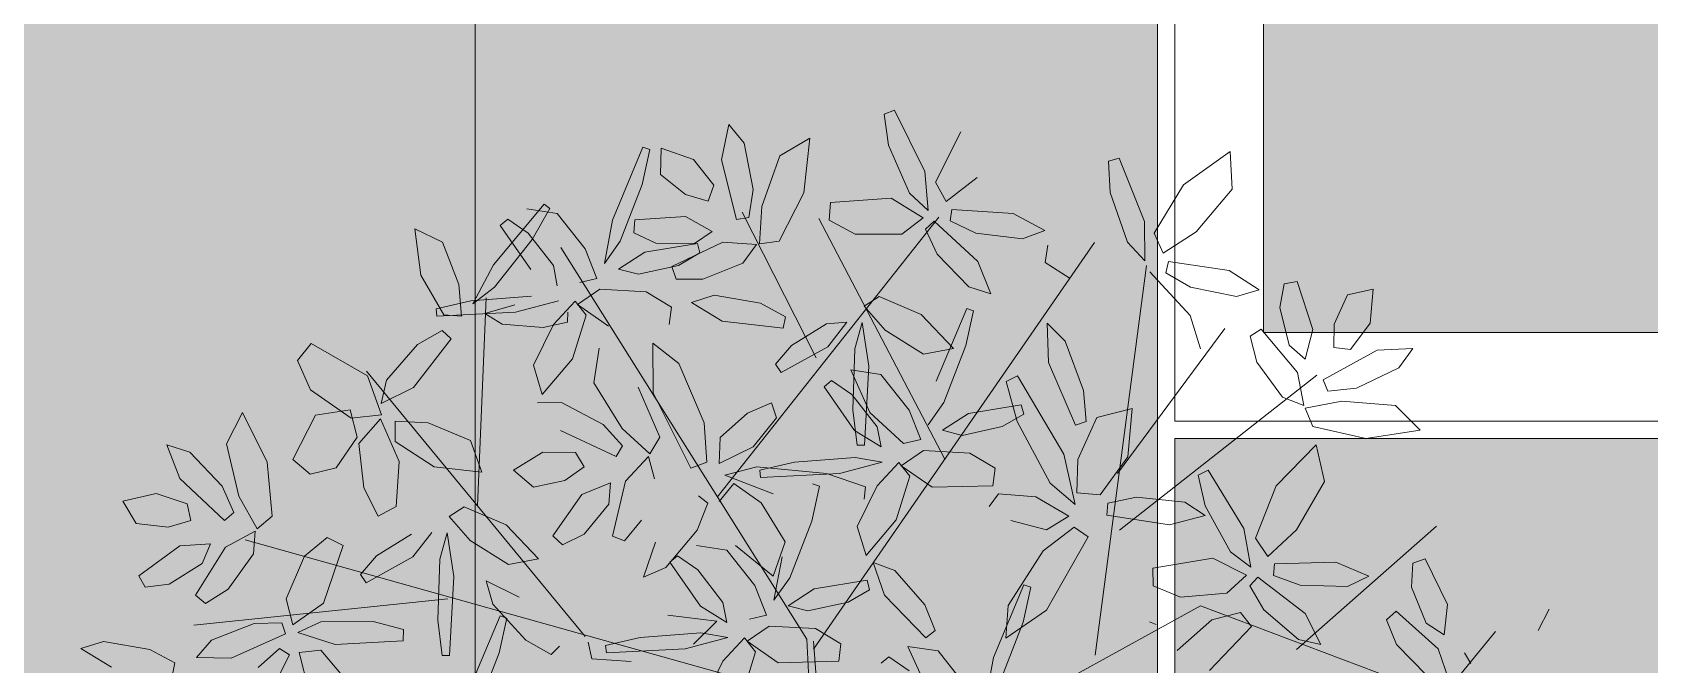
# Model space of a CAD drawing. Header units: metres. Extents: x 349703 to 349913, y 9282546 to 9282694.
# Drawn here: x 349787.746 to 349790.115, y 9282661.38 to 9282662.307 of the extents above; entities that cross this region are included whole.
import ezdxf

# ---------------------------------------------------------------- set-up
doc = ezdxf.new("R2010")
doc.units = ezdxf.units.M
doc.header["$LTSCALE"] = 0.25
doc.layers.add('AREA-VERDE', color=3, linetype='CONTINUOUS', lineweight=9)
doc.layers.add('ARQ-FONDO', color=253, linetype='CONTINUOUS', lineweight=9)

# ---------------------------------------------------------------- blocks, each defined once
blk = doc.blocks.new('ARR2')
at = {"layer": 'ARQ-FONDO', "lineweight": 5}
for p, q in [((2741.0943, 1215.9907), (2741.0724, 1215.982)), ((2741.158, 1215.861), (2741.0943, 1215.9907)), ((2740.7432, 1215.9601), (2740.7275, 1215.8854)), ((2740.7756, 1215.921), (2740.7432, 1215.9601)), ((2741.0724, 1215.982), (2741.0812, 1215.9163)), ((2740.7946, 1215.8229), (2740.7756, 1215.921)), ((2740.9148, 1215.9314), (2740.8508, 1215.894)), ((2740.9022, 1215.8152), (2740.9148, 1215.9314)), ((2741.1806, 1215.8379), (2741.2344, 1215.9446)), ((2740.4969, 1215.758), (2740.5613, 1215.9124)), ((2740.5757, 1215.9071), (2740.5597, 1215.8335)), ((2740.5613, 1215.9124), (2740.5757, 1215.9071)), ((2740.6001, 1215.91), (2740.5986, 1215.8547)), ((2740.6682, 1215.8859), (2740.6001, 1215.91)), ((2740.7117, 1215.8316), (2740.6682, 1215.8859)), ((2740.7275, 1215.8854), (2740.7593, 1215.7592)), ((2740.8508, 1215.894), (2740.8132, 1215.7865)), ((2741.0812, 1215.9163), (2741.1256, 1215.8145)), ((2741.5701, 1215.8892), (2741.5475, 1215.8824)), ((2741.6232, 1215.7549), (2741.5701, 1215.8892)), ((2741.706, 1215.8322), (2741.805, 1215.9032)), ((2741.805, 1215.9032), (2741.8089, 1215.8235)), ((2740.5986, 1215.8547), (2740.6513, 1215.8117)), ((2741.1652, 1215.7782), (2741.158, 1215.861)), ((2741.5475, 1215.8824), (2741.5511, 1215.8162)), ((2740.5597, 1215.8335), (2740.5131, 1215.7133)), ((2740.6992, 1215.7981), (2740.7117, 1215.8316)), ((2740.7854, 1215.7631), (2740.7946, 1215.8229)), ((2741.2032, 1215.7974), (2741.1806, 1215.8379)), ((2741.269, 1215.8479), (2741.2032, 1215.7974)), ((2741.644, 1215.7301), (2741.706, 1215.8322)), ((2741.8089, 1215.8235), (2741.7329, 1215.7331)), ((2740.2447, 1215.6629), (2740.3517, 1215.7915)), ((2740.3638, 1215.7823), (2740.3269, 1215.7166)), ((2740.3517, 1215.7915), (2740.3638, 1215.7823)), ((2740.6513, 1215.8117), (2740.6992, 1215.7981)), ((2740.8132, 1215.7865), (2740.8081, 1215.7072)), ((2740.8494, 1215.713), (2740.9022, 1215.8152)), ((2740.9583, 1215.7949), (2740.9557, 1215.7574)), ((2741.0867, 1215.8046), (2740.9583, 1215.7949)), ((2741.1544, 1215.7623), (2741.0867, 1215.8046)), ((2741.1256, 1215.8145), (2741.1652, 1215.7782)), ((2741.5511, 1215.8162), (2741.5873, 1215.7111)), ((2740.2591, 1215.7464), (2740.275, 1215.7598)), ((2740.275, 1215.7598), (2740.3182, 1215.7302)), ((2740.3155, 1215.7818), (2740.3795, 1215.772)), ((2740.3795, 1215.772), (2740.4392, 1215.697)), ((2740.4795, 1215.666), (2740.4969, 1215.758)), ((2740.5439, 1215.7583), (2740.5421, 1215.7305)), ((2740.651, 1215.7651), (2740.5439, 1215.7583)), ((2740.7079, 1215.7335), (2740.651, 1215.7651)), ((2740.7181, 1215.1712), (2741.1878, 1215.7637)), ((2740.7593, 1215.7592), (2740.7854, 1215.7631)), ((2740.9283, 1215.4661), (2740.7715, 1215.7746)), ((2741.2009, 1215.2512), (2740.9339, 1215.7613)), ((2740.9557, 1215.7574), (2741.0108, 1215.7283)), ((2741.1092, 1215.7278), (2741.1544, 1215.7623)), ((2741.1782, 1215.7554), (2741.1595, 1215.7388)), ((2741.2706, 1215.6699), (2741.1782, 1215.7554)), ((2741.2157, 1215.7806), (2741.2116, 1215.756)), ((2741.2116, 1215.756), (2741.266, 1215.73)), ((2741.3455, 1215.7719), (2741.2157, 1215.7806)), ((2741.4121, 1215.7357), (2741.3455, 1215.7719)), ((2741.6239, 1215.6718), (2741.6232, 1215.7549)), ((2740.0784, 1215.739), (2740.1366, 1215.7108)), ((2740.0908, 1215.6409), (2740.0784, 1215.739)), ((2740.3269, 1215.7166), (2740.2471, 1215.6155)), ((2740.3237, 1215.6533), (2740.2591, 1215.7464)), ((2740.3182, 1215.7302), (2740.3715, 1215.6613)), ((2740.5421, 1215.7305), (2740.5883, 1215.7088)), ((2740.6705, 1215.7081), (2740.7079, 1215.7335)), ((2741.0108, 1215.7283), (2741.1092, 1215.7278)), ((2741.1595, 1215.7388), (2741.1841, 1215.6858)), ((2741.266, 1215.73), (2741.3652, 1215.718)), ((2741.3652, 1215.718), (2741.4121, 1215.7357)), ((2741.6633, 1215.6879), (2741.644, 1215.7301)), ((2741.7329, 1215.7331), (2741.6633, 1215.6879)), ((2740.1366, 1215.7108), (2740.1716, 1215.6216)), ((2740.9083, 1214.8699), (2740.3874, 1215.6998)), ((2740.4392, 1215.697), (2740.4639, 1215.6344)), ((2740.5131, 1215.7133), (2740.4795, 1215.666)), ((2740.5097, 1215.6541), (2740.5649, 1215.69)), ((2740.5649, 1215.69), (2740.6768, 1215.7084)), ((2740.5883, 1215.7088), (2740.6705, 1215.7081)), ((2740.7306, 1215.7109), (2740.6224, 1215.6593)), ((2740.682, 1215.6882), (2740.6367, 1215.6619)), ((2740.6768, 1215.7084), (2740.682, 1215.6882)), ((2740.8019, 1215.7058), (2740.7306, 1215.7109)), ((2740.7731, 1215.6667), (2740.8019, 1215.7058)), ((2740.8081, 1215.7072), (2740.8494, 1215.713)), ((2740.9225, 1214.8488), (2741.5179, 1215.7101)), ((2741.1841, 1215.6858), (2741.2513, 1215.6163)), ((2741.419, 1215.7048), (2741.4134, 1215.6677)), ((2741.5873, 1215.7111), (2741.6239, 1215.6718)), ((2740.2011, 1215.5801), (2740.2447, 1215.6629)), ((2740.3715, 1215.6613), (2740.3799, 1215.6189)), ((2740.5516, 1215.6435), (2740.5097, 1215.6541)), ((2740.6367, 1215.6619), (2740.5516, 1215.6435)), ((2740.6224, 1215.6593), (2740.6314, 1215.633)), ((2740.6878, 1215.6326), (2740.7731, 1215.6667)), ((2741.2979, 1215.6015), (2741.2706, 1215.6699)), ((2741.4134, 1215.6677), (2741.466, 1215.6343)), ((2741.5187, 1214.8365), (2741.6275, 1215.6613)), ((2741.7204, 1215.5555), (2741.635, 1215.648)), ((2741.6744, 1215.6702), (2741.6684, 1215.6459)), ((2741.6684, 1215.6459), (2741.7206, 1215.6158)), ((2741.8031, 1215.6512), (2741.6744, 1215.6702)), ((2741.8666, 1215.6098), (2741.8031, 1215.6512)), ((2740.1395, 1215.5571), (2740.0908, 1215.6409)), ((2740.1716, 1215.6216), (2740.1769, 1215.5545)), ((2740.2471, 1215.6155), (2740.2011, 1215.5801)), ((2740.4696, 1215.6112), (2740.4227, 1215.5791)), ((2740.4639, 1215.6344), (2740.4274, 1215.6259)), ((2740.5679, 1215.6056), (2740.4696, 1215.6112)), ((2740.6314, 1215.633), (2740.6878, 1215.6326)), ((2741.2513, 1215.6163), (2741.2979, 1215.6015)), ((2741.7206, 1215.6158), (2741.8185, 1215.596)), ((2741.9192, 1215.6226), (2741.9098, 1215.5724)), ((2741.9465, 1215.6279), (2741.9192, 1215.6226)), ((2741.9801, 1215.5259), (2741.9465, 1215.6279)), ((2742.1076, 1215.6116), (2742.0536, 1215.5992)), ((2742.1014, 1215.5397), (2742.1076, 1215.6116)), ((2740.1231, 1215.5696), (2740.1965, 1215.5868)), ((2740.1965, 1215.5868), (2740.325, 1215.5964)), ((2740.2106, 1215.153), (2740.2292, 1215.5932)), ((2740.2265, 1215.5599), (2740.2898, 1215.578)), ((2740.3822, 1215.5865), (2740.2916, 1215.5626)), ((2740.3715, 1215.5367), (2740.4174, 1215.5861)), ((2740.4174, 1215.5861), (2740.4407, 1215.5567)), ((2740.4227, 1215.5791), (2740.4881, 1215.5333)), ((2740.6214, 1215.5737), (2740.5679, 1215.6056)), ((2740.7118, 1215.5988), (2740.6641, 1215.5836)), ((2740.6641, 1215.5836), (2740.7288, 1215.5439)), ((2740.8103, 1215.5817), (2740.7118, 1215.5988)), ((2740.8633, 1215.553), (2740.8103, 1215.5817)), ((2741.0299, 1215.5757), (2741.0615, 1215.5959)), ((2741.0615, 1215.5959), (2741.1505, 1215.5575)), ((2741.8185, 1215.596), (2741.8666, 1215.6098)), ((2742.0536, 1215.5992), (2742.0253, 1215.5373)), ((2740.1246, 1215.5544), (2740.1231, 1215.5696)), ((2740.2916, 1215.5626), (2740.1246, 1215.5544)), ((2740.1769, 1215.5545), (2740.1395, 1215.5571)), ((2740.2634, 1215.5374), (2740.2265, 1215.5599)), ((2740.4021, 1215.5626), (2740.4012, 1215.5418)), ((2740.4407, 1215.5567), (2740.412, 1215.4642)), ((2740.6169, 1215.5365), (2740.6214, 1215.5737)), ((2740.7288, 1215.5439), (2740.858, 1215.5286)), ((2740.858, 1215.5286), (2740.8633, 1215.553)), ((2741.074, 1215.5249), (2741.0299, 1215.5757)), ((2741.1505, 1215.5575), (2741.2188, 1215.4861)), ((2741.1825, 1215.4165), (2741.247, 1215.5708)), ((2741.2613, 1215.5656), (2741.2453, 1215.4919)), ((2741.247, 1215.5708), (2741.2613, 1215.5656)), ((2741.7421, 1215.4851), (2741.7204, 1215.5555)), ((2741.9098, 1215.5724), (2741.9299, 1215.4927)), ((2740.1362, 1215.5242), (2740.0835, 1215.4945)), ((2740.1553, 1215.5061), (2740.1362, 1215.5242)), ((2740.3501, 1215.53), (2740.2634, 1215.5374)), ((2740.3295, 1215.4506), (2740.3715, 1215.5367)), ((2740.4012, 1215.5418), (2740.3501, 1215.53)), ((2740.8761, 1215.4923), (2740.9502, 1215.538)), ((2740.9502, 1215.538), (2740.9932, 1215.5419)), ((2740.9932, 1215.5419), (2740.9531, 1215.4897)), ((2741.0098, 1215.485), (2741.0257, 1215.5408)), ((2741.0257, 1215.5408), (2741.0399, 1215.4482)), ((2741.1553, 1215.4741), (2741.074, 1215.5249)), ((2741.4174, 1215.5395), (2741.4204, 1215.4564)), ((2741.4551, 1215.5012), (2741.4174, 1215.5395)), ((2741.5662, 1215.2212), (2741.7939, 1215.5281)), ((2741.8706, 1215.5269), (2741.8474, 1215.5116)), ((2741.8474, 1215.5116), (2741.8611, 1215.4569)), ((2741.9477, 1215.4352), (2741.8706, 1215.5269)), ((2741.9639, 1215.4629), (2741.9801, 1215.5259)), ((2742.0253, 1215.5373), (2742.0242, 1215.4876)), ((2742.0597, 1215.4839), (2742.1014, 1215.5397)), ((2739.8586, 1215.4962), (2739.8296, 1215.4607)), ((2739.9781, 1215.4281), (2739.8586, 1215.4962)), ((2740.0835, 1215.4945), (2740.0179, 1215.4191)), ((2740.0756, 1215.4032), (2740.1553, 1215.5061)), ((2740.4684, 1215.4864), (2740.4573, 1215.4131)), ((2740.5822, 1215.4968), (2740.5832, 1215.3922)), ((2740.637, 1215.4539), (2740.5822, 1215.4968)), ((2740.8421, 1215.4525), (2740.8761, 1215.4923)), ((2740.9531, 1215.4897), (2740.8537, 1215.4352)), ((2741.0058, 1215.3562), (2741.0098, 1215.485)), ((2741.2188, 1215.4861), (2741.1553, 1215.4741)), ((2741.2453, 1215.4919), (2741.1987, 1215.3718)), ((2741.4942, 1215.3972), (2741.4551, 1215.5012)), ((2741.9299, 1215.4927), (2741.9639, 1215.4629)), ((2742.1159, 1215.4822), (2742.0017, 1215.4196)), ((2742.0242, 1215.4876), (2742.0597, 1215.4839)), ((2742.1921, 1215.4858), (2742.1159, 1215.4822)), ((2742.1624, 1215.4446), (2742.1921, 1215.4858)), ((2739.8296, 1215.4607), (2739.8571, 1215.3984)), ((2740.3481, 1215.3887), (2740.3295, 1215.4506)), ((2740.412, 1215.4642), (2740.3481, 1215.3887)), ((2740.6912, 1215.3281), (2740.637, 1215.4539)), ((2740.8537, 1215.4352), (2740.8421, 1215.4525)), ((2741.0012, 1215.4403), (2741.0651, 1215.4305)), ((2741.0418, 1215.3502), (2741.0012, 1215.4403)), ((2741.0399, 1215.4482), (2741.0305, 1215.2812)), ((2741.4204, 1215.4564), (2741.4773, 1215.3236)), ((2741.8611, 1215.4569), (2741.9156, 1215.3829)), ((2742.0722, 1215.4015), (2742.1624, 1215.4446)), ((2740.4388, 1214.8759), (2739.976, 1215.4379)), ((2740.0073, 1215.3451), (2739.9781, 1215.4281)), ((2740.0179, 1215.4191), (2740.0071, 1215.3694)), ((2740.4573, 1215.4131), (2740.5173, 1215.3163)), ((2740.9447, 1215.4048), (2740.9607, 1215.4183)), ((2740.9607, 1215.4183), (2741.0038, 1215.3887)), ((2741.0651, 1215.4305), (2741.1248, 1215.3555)), ((2741.3544, 1215.4279), (2741.3308, 1215.416)), ((2741.3308, 1215.416), (2741.3536, 1215.3313)), ((2741.4524, 1215.262), (2741.3544, 1215.4279)), ((2741.5703, 1215.1013), (2741.9884, 1215.4291)), ((2741.9608, 1215.3649), (2741.9477, 1215.4352)), ((2742.0017, 1215.4196), (2742.012, 1215.3953)), ((2739.8571, 1215.3984), (2739.9431, 1215.3383)), ((2740.0071, 1215.3694), (2740.0756, 1215.4032)), ((2740.389, 1215.3716), (2740.3382, 1215.371)), ((2740.4773, 1215.3247), (2740.389, 1215.3716)), ((2740.5972, 1215.2983), (2740.5509, 1215.4036)), ((2740.5832, 1215.3922), (2740.6628, 1215.2325)), ((2741.0094, 1215.3118), (2740.9447, 1215.4048)), ((2741.0038, 1215.3887), (2741.0571, 1215.3198)), ((2741.1987, 1215.3718), (2741.1651, 1215.3244)), ((2741.4996, 1215.3311), (2741.4942, 1215.3972)), ((2741.9156, 1215.3829), (2741.9608, 1215.3649)), ((2742.0417, 1215.3743), (2741.9636, 1215.3592)), ((2742.012, 1215.3953), (2742.0722, 1215.4015)), ((2742.1552, 1215.365), (2742.0417, 1215.3743)), ((2739.7133, 1215.35), (2739.6795, 1215.2841)), ((2739.7653, 1215.2453), (2739.7133, 1215.35)), ((2739.8676, 1215.3444), (2739.8196, 1215.2508)), ((2739.9413, 1215.356), (2739.8676, 1215.3444)), ((2739.9561, 1215.2983), (2739.9413, 1215.356)), ((2739.9431, 1215.3383), (2740.0073, 1215.3451)), ((2740.0056, 1215.3371), (2739.9592, 1215.2846)), ((2740.0452, 1215.2467), (2740.0056, 1215.3371)), ((2740.7247, 1215.2973), (2740.7827, 1215.3491)), ((2740.7827, 1215.3491), (2740.8336, 1215.3707)), ((2740.8442, 1215.3391), (2740.795, 1215.2774)), ((2740.8336, 1215.3707), (2740.8442, 1215.3391)), ((2741.0152, 1215.2814), (2741.0058, 1215.3562)), ((2741.113, 1215.2844), (2741.0418, 1215.3502)), ((2741.1248, 1215.3555), (2741.1496, 1215.2929)), ((2741.1954, 1215.3126), (2741.2505, 1215.3485)), ((2741.2505, 1215.3485), (2741.3624, 1215.3668)), ((2741.3676, 1215.3466), (2741.3223, 1215.3204)), ((2741.3624, 1215.3668), (2741.3676, 1215.3466)), ((2741.5223, 1215.3397), (2741.4825, 1215.251)), ((2741.5973, 1215.3589), (2741.5223, 1215.3397)), ((2741.5881, 1215.2565), (2741.5973, 1215.3589)), ((2741.9636, 1215.3592), (2741.9797, 1215.3208)), ((2742.2075, 1215.3125), (2742.1552, 1215.365)), ((2740.0367, 1215.3322), (2740.0362, 1215.2887)), ((2740.106, 1215.3285), (2740.0367, 1215.3322)), ((2740.1957, 1215.291), (2740.106, 1215.3285)), ((2740.3865, 1215.3118), (2740.5047, 1215.2573)), ((2740.5181, 1215.28), (2740.4773, 1215.3247)), ((2740.5173, 1215.3163), (2740.5759, 1215.2626)), ((2740.6966, 1215.2453), (2740.6912, 1215.3281)), ((2741.0655, 1215.2774), (2741.0094, 1215.3118)), ((2741.0571, 1215.3198), (2741.0655, 1215.2774)), ((2741.2372, 1215.3019), (2741.1954, 1215.3126)), ((2741.3223, 1215.3204), (2741.2372, 1215.3019)), ((2741.3536, 1215.3313), (2741.424, 1215.2008)), ((2741.4773, 1215.3236), (2741.4996, 1215.3311)), ((2741.9797, 1215.3208), (2742.0919, 1215.2954)), ((2742.0919, 1215.2954), (2742.2075, 1215.3125)), ((2739.5532, 1215.2819), (2739.5802, 1215.2105)), ((2739.6016, 1215.2664), (2739.5532, 1215.2819)), ((2739.6795, 1215.2841), (2739.7057, 1215.1732)), ((2739.9112, 1215.2329), (2739.9561, 1215.2983)), ((2739.9592, 1215.2846), (2739.9701, 1215.1908)), ((2740.0362, 1215.2887), (2740.1191, 1215.2351)), ((2740.22, 1215.2242), (2740.1957, 1215.291)), ((2740.5047, 1215.2573), (2740.5181, 1215.28)), ((2740.5759, 1215.2626), (2740.5972, 1215.2983)), ((2740.7224, 1215.242), (2740.7247, 1215.2973)), ((2740.795, 1215.2774), (2740.7224, 1215.242)), ((2741.0305, 1215.2812), (2741.0152, 1215.2814)), ((2741.1552, 1215.2696), (2741.1083, 1215.2375)), ((2741.1496, 1215.2929), (2741.113, 1215.2844)), ((2741.2535, 1215.2641), (2741.1552, 1215.2696)), ((2741.902, 1215.195), (2741.9874, 1215.2819)), ((2741.9874, 1215.2819), (2742.0049, 1215.204)), ((2739.6704, 1215.1939), (2739.6016, 1215.2664)), ((2739.7758, 1215.1308), (2739.7653, 1215.2453)), ((2739.8196, 1215.2508), (2739.8566, 1215.2193)), ((2740.0388, 1215.1509), (2740.0452, 1215.2467)), ((2740.1191, 1215.2351), (2740.22, 1215.2242)), ((2740.3489, 1215.266), (2740.2873, 1215.2282)), ((2740.4185, 1215.2657), (2740.3489, 1215.266)), ((2740.396, 1215.2062), (2740.4367, 1215.2349)), ((2740.4367, 1215.2349), (2740.4185, 1215.2657)), ((2740.573, 1215.2569), (2740.5243, 1215.2046)), ((2740.5854, 1215.2099), (2740.573, 1215.2569)), ((2740.6628, 1215.2325), (2740.6966, 1215.2453)), ((2740.8023, 1215.2355), (2740.735, 1215.2174)), ((2740.9499, 1215.2212), (2740.8023, 1215.2355)), ((2740.8087, 1215.2281), (2740.8821, 1215.2453)), ((2740.8821, 1215.2453), (2741.0106, 1215.2549)), ((2741.0678, 1215.245), (2740.9772, 1215.2211)), ((2741.0106, 1215.2549), (2741.0678, 1215.245)), ((2741.0571, 1215.1952), (2741.103, 1215.2445)), ((2741.103, 1215.2445), (2741.1263, 1215.2152)), ((2741.1083, 1215.2375), (2741.1738, 1215.1918)), ((2741.307, 1215.2322), (2741.2535, 1215.2641)), ((2741.4765, 1215.1551), (2741.4524, 1215.262)), ((2741.4825, 1215.251), (2741.4805, 1215.1803)), ((2741.5298, 1215.1761), (2741.5881, 1215.2565)), ((2739.5802, 1215.2105), (2739.675, 1215.1212)), ((2739.8566, 1215.2193), (2739.9112, 1215.2329)), ((2740.2873, 1215.2282), (2740.3294, 1215.1922)), ((2740.3294, 1215.1922), (2740.396, 1215.2062)), ((2740.4924, 1215.2011), (2740.4321, 1215.1766)), ((2740.4887, 1215.156), (2740.4924, 1215.2011)), ((2740.5243, 1215.2046), (2740.4964, 1215.088)), ((2740.7537, 1215.2001), (2740.7228, 1215.1616)), ((2740.735, 1215.2174), (2740.8372, 1215.1779)), ((2740.8113, 1215.159), (2740.7537, 1215.2001)), ((2740.8102, 1215.2129), (2740.8087, 1215.2281)), ((2740.9772, 1215.2211), (2740.8102, 1215.2129)), ((2741.0329, 1215.1928), (2740.9499, 1215.2212)), ((2741.1263, 1215.2152), (2741.0976, 1215.1226)), ((2741.3025, 1215.1949), (2741.307, 1215.2322)), ((2741.424, 1215.2008), (2741.4765, 1215.1551)), ((2741.7583, 1215.2279), (2741.7373, 1215.2173)), ((2741.7373, 1215.2173), (2741.7521, 1215.1527)), ((2741.8337, 1215.1046), (2741.7583, 1215.2279)), ((2742.0049, 1215.204), (2741.9455, 1215.1019)), ((2739.53, 1215.179), (2739.4596, 1215.1626)), ((2739.5959, 1215.1565), (2739.53, 1215.179)), ((2739.6949, 1215.1385), (2739.6704, 1215.1939)), ((2739.7057, 1215.1732), (2739.7441, 1215.1036)), ((2739.9701, 1215.1908), (2740.0006, 1215.1305)), ((2740.4321, 1215.1766), (2740.3701, 1215.089)), ((2740.6791, 1215.1737), (2740.6989, 1215.1584)), ((2740.9348, 1215.194), (2740.9188, 1215.1203)), ((2740.9205, 1215.1992), (2740.9348, 1215.194)), ((2741.0151, 1215.1091), (2741.0571, 1215.1952)), ((2741.0296, 1215.1667), (2741.0329, 1215.1928)), ((2741.1738, 1215.1918), (2741.3025, 1215.1949)), ((2741.2944, 1215.1514), (2741.3146, 1215.1778)), ((2741.3146, 1215.1778), (2741.3933, 1215.1714)), ((2741.3933, 1215.1714), (2741.4632, 1215.1309)), ((2741.4805, 1215.1803), (2741.5298, 1215.1761)), ((2741.5456, 1215.158), (2741.6063, 1215.1709)), ((2741.6063, 1215.1709), (2741.7088, 1215.1601)), ((2741.8584, 1215.0838), (2741.902, 1215.195)), ((2739.4596, 1215.1626), (2739.4881, 1215.1152)), ((2739.6034, 1215.1216), (2739.5959, 1215.1565)), ((2739.675, 1215.1212), (2739.6949, 1215.1385)), ((2740.0006, 1215.1305), (2740.0388, 1215.1509)), ((2740.151, 1215.1302), (2740.1826, 1215.1504)), ((2740.1826, 1215.1504), (2740.2716, 1215.112)), ((2740.4365, 1215.0925), (2740.4887, 1215.156)), ((2740.6989, 1215.1584), (2740.6758, 1215.1009)), ((2740.8627, 1215.0765), (2740.8113, 1215.159)), ((2741.544, 1215.1331), (2741.5456, 1215.158)), ((2741.6766, 1215.1121), (2741.544, 1215.1331)), ((2741.7519, 1215.1323), (2741.6766, 1215.1121)), ((2741.7088, 1215.1601), (2741.7519, 1215.1323)), ((2741.7521, 1215.1527), (2741.8057, 1215.0554)), ((2739.4881, 1215.1152), (2739.5557, 1215.1074)), ((2739.5557, 1215.1074), (2739.6034, 1215.1216)), ((2739.7396, 1215.0992), (2739.6768, 1215.065)), ((2739.7365, 1215.0507), (2739.7396, 1215.0992)), ((2739.7441, 1215.1036), (2739.7758, 1215.1308)), ((2740.1952, 1215.0794), (2740.151, 1215.1302)), ((2740.2716, 1215.112), (2740.34, 1215.0406)), ((2740.5225, 1215.0785), (2740.5583, 1215.122)), ((2740.6758, 1215.1009), (2740.6097, 1215.0218)), ((2740.9188, 1215.1203), (2740.8722, 1215.0002)), ((2741.0338, 1215.0471), (2741.0151, 1215.1091)), ((2741.0976, 1215.1226), (2741.0338, 1215.0471)), ((2741.416, 1215.102), (2741.3407, 1215.1213)), ((2741.4748, 1215.1076), (2741.4091, 1215.057)), ((2741.4632, 1215.1309), (2741.416, 1215.102)), ((2741.5043, 1215.0867), (2741.4748, 1215.1076)), ((2741.8486, 1215.0229), (2741.8337, 1215.1046)), ((2741.9455, 1215.1019), (2741.8846, 1215.0455)), ((2741.9454, 1214.8481), (2742.2422, 1215.1094)), ((2739.5805, 1215.0678), (2739.4939, 1215.0044)), ((2739.6455, 1215.0719), (2739.5805, 1215.0678)), ((2739.6768, 1215.065), (2739.6133, 1214.9633)), ((2739.6277, 1215.0303), (2739.6455, 1215.0719)), ((2740.9134, 1214.7457), (2739.7186, 1215.0803)), ((2739.8927, 1215.0854), (2739.8445, 1215.0461)), ((2739.885, 1214.9464), (2739.9262, 1215.0684)), ((2739.9262, 1215.0684), (2739.8927, 1215.0854)), ((2739.9972, 1215.0468), (2740.0713, 1215.0925)), ((2740.1143, 1215.0964), (2740.0742, 1215.0442)), ((2740.1309, 1215.0394), (2740.1468, 1215.0953)), ((2740.1468, 1215.0953), (2740.161, 1215.0027)), ((2740.2764, 1215.0286), (2740.1952, 1215.0794)), ((2740.3701, 1215.089), (2740.3905, 1215.0702)), ((2740.3905, 1215.0702), (2740.4365, 1215.0925)), ((2740.4964, 1215.088), (2740.5225, 1215.0785)), ((2740.5625, 1215.0016), (2740.5878, 1215.0754)), ((2740.6747, 1215.0687), (2740.7386, 1215.0588)), ((2740.757, 1215.0683), (2740.8369, 1215.0035)), ((2740.8369, 1215.0035), (2740.8627, 1215.0765)), ((2741.4162, 1214.9316), (2741.5043, 1215.0867)), ((2741.8846, 1215.0455), (2741.8584, 1215.0838)), ((2739.558, 1214.9867), (2739.6277, 1215.0303)), ((2739.6829, 1214.976), (2739.7365, 1215.0507)), ((2739.8445, 1215.0461), (2739.8056, 1214.9557)), ((2739.9632, 1215.007), (2739.9972, 1215.0468)), ((2740.0742, 1215.0442), (2739.9748, 1214.9897)), ((2740.1269, 1214.9107), (2740.1309, 1215.0394)), ((2740.34, 1215.0406), (2740.2764, 1215.0286)), ((2740.6182, 1215.0332), (2740.6342, 1215.0466)), ((2740.6829, 1214.9401), (2740.6182, 1215.0332)), ((2740.6342, 1215.0466), (2740.6773, 1215.017)), ((2740.7386, 1215.0588), (2740.7983, 1214.9839)), ((2740.8386, 1214.9528), (2740.856, 1215.0449)), ((2741.0488, 1215.0328), (2741.0725, 1214.9631)), ((2741.0945, 1215.0156), (2741.0488, 1215.0328)), ((2741.4091, 1215.057), (2741.3349, 1214.9418)), ((2741.768, 1215.0419), (2741.641, 1215.0204)), ((2741.8393, 1215.006), (2741.768, 1215.0419)), ((2741.8057, 1215.0554), (2741.8486, 1215.0229)), ((2741.8986, 1215.03), (2741.8968, 1215.005)), ((2742.0286, 1215.0333), (2741.8986, 1215.03)), ((2742.0983, 1215.0034), (2742.0286, 1215.0333)), ((2742.1915, 1215.0311), (2742.1891, 1214.98)), ((2742.2178, 1215.04), (2742.1915, 1215.0311)), ((2742.2652, 1214.9437), (2742.2178, 1215.04)), ((2739.4939, 1215.0044), (2739.5073, 1214.9801)), ((2739.9748, 1214.9897), (2739.9632, 1215.007)), ((2740.161, 1215.0027), (2740.1516, 1214.8357)), ((2740.6097, 1215.0218), (2740.5625, 1215.0016)), ((2740.6773, 1215.017), (2740.7306, 1214.9481)), ((2740.8722, 1215.0002), (2740.8386, 1214.9528)), ((2740.9241, 1214.9768), (2741.0359, 1214.9952)), ((2741.0359, 1214.9952), (2741.0411, 1214.975)), ((2741.1581, 1214.9428), (2741.0945, 1215.0156)), ((2741.641, 1215.0204), (2741.6419, 1214.9829)), ((2741.7975, 1214.9675), (2741.8393, 1215.006)), ((2741.8636, 1215.0014), (2741.8465, 1214.9832)), ((2741.9635, 1214.9248), (2741.8636, 1215.0014)), ((2741.8968, 1215.005), (2741.9534, 1214.9843)), ((2742.0533, 1214.9815), (2742.0983, 1215.0034)), ((2739.5073, 1214.9801), (2739.558, 1214.9867)), ((2739.6133, 1214.9633), (2739.6351, 1214.946)), ((2739.6351, 1214.946), (2739.6829, 1214.976)), ((2740.2295, 1214.9936), (2740.2993, 1214.9588)), ((2740.2433, 1214.9442), (2740.2295, 1214.9936)), ((2740.7983, 1214.9839), (2740.8231, 1214.9213)), ((2740.8689, 1214.941), (2740.9241, 1214.9768)), ((2741.0411, 1214.975), (2740.9958, 1214.9488)), ((2741.0725, 1214.9631), (2741.1604, 1214.873)), ((2741.3037, 1214.8311), (2741.3682, 1214.9854)), ((2741.3825, 1214.9802), (2741.3665, 1214.9065)), ((2741.3682, 1214.9854), (2741.3825, 1214.9802)), ((2741.6419, 1214.9829), (2741.6994, 1214.959)), ((2741.6994, 1214.959), (2741.7975, 1214.9675)), ((2741.8465, 1214.9832), (2741.8759, 1214.9326)), ((2741.9534, 1214.9843), (2742.0533, 1214.9815)), ((2742.1891, 1214.98), (2742.22, 1214.9038)), ((2740.1478, 1214.9555), (2739.6101, 1214.8999)), ((2739.8056, 1214.9557), (2739.8197, 1214.9006)), ((2739.8197, 1214.9006), (2739.885, 1214.9464)), ((2740.3129, 1214.8681), (2740.2433, 1214.9442)), ((2740.739, 1214.9057), (2740.6829, 1214.9401)), ((2740.7306, 1214.9481), (2740.739, 1214.9057)), ((2740.9107, 1214.9303), (2740.8689, 1214.941)), ((2740.9958, 1214.9488), (2740.9107, 1214.9303)), ((2741.18, 1214.8886), (2741.1581, 1214.9428)), ((2741.3349, 1214.9418), (2741.3299, 1214.8724)), ((2741.3299, 1214.8724), (2741.4162, 1214.9316)), ((2741.3693, 1214.7358), (2741.7422, 1214.9411)), ((2741.7422, 1214.9411), (2742.4277, 1214.6823)), ((2741.8267, 1214.9266), (2741.7663, 1214.9113)), ((2741.8498, 1214.897), (2741.8267, 1214.9266)), ((2741.8759, 1214.9326), (2741.9493, 1214.8697)), ((2742.1566, 1214.9296), (2742.1357, 1214.9112)), ((2742.2457, 1214.8494), (2742.1566, 1214.9296)), ((2742.2579, 1214.879), (2742.2652, 1214.9437)), ((2742.457, 1214.8885), (2742.4807, 1214.9334)), ((2739.7376, 1214.9031), (2739.6474, 1214.8683)), ((2739.7961, 1214.9051), (2739.7376, 1214.9031)), ((2739.804, 1214.8814), (2739.7961, 1214.9051)), ((2739.879, 1214.9068), (2739.8301, 1214.8844)), ((2739.9901, 1214.9079), (2739.879, 1214.9068)), ((2740.054, 1214.8904), (2739.9901, 1214.9079)), ((2740.1363, 1214.8359), (2740.1269, 1214.9107)), ((2740.194, 1214.7655), (2740.2585, 1214.9199)), ((2740.2728, 1214.9146), (2740.2568, 1214.841)), ((2740.2585, 1214.9199), (2740.2728, 1214.9146)), ((2740.7178, 1214.9084), (2740.6139, 1214.9213)), ((2740.668, 1214.8597), (2740.7178, 1214.9084)), ((2740.8288, 1214.898), (2740.7818, 1214.8659)), ((2740.8231, 1214.9213), (2740.7866, 1214.9128)), ((2740.927, 1214.8924), (2740.8288, 1214.898)), ((2740.9805, 1214.8605), (2740.927, 1214.8924)), ((2741.3665, 1214.9065), (2741.3199, 1214.7864)), ((2741.6338, 1214.9067), (2741.6481, 1214.9014)), ((2741.7663, 1214.9113), (2741.6928, 1214.8459)), ((2741.7609, 1214.8039), (2741.8498, 1214.897)), ((2741.997, 1214.8592), (2741.9635, 1214.9248)), ((2742.1357, 1214.9112), (2742.1569, 1214.8589)), ((2742.22, 1214.9038), (2742.2579, 1214.879)), ((2739.4186, 1214.8655), (2739.3709, 1214.8502)), ((2739.5171, 1214.8484), (2739.4186, 1214.8655)), ((2739.6474, 1214.8683), (2739.6156, 1214.8313)), ((2739.6893, 1214.8297), (2739.804, 1214.8814)), ((2739.8301, 1214.8844), (2739.9091, 1214.8588)), ((2739.9091, 1214.8588), (2740.0534, 1214.8668)), ((2740.0534, 1214.8668), (2740.054, 1214.8904)), ((2740.3669, 1214.8376), (2740.3129, 1214.8681)), ((2740.4451, 1214.8636), (2740.4533, 1214.8284)), ((2740.4822, 1214.8564), (2740.5556, 1214.8737)), ((2740.5556, 1214.8737), (2740.6841, 1214.8833)), ((2740.7413, 1214.8734), (2740.6508, 1214.8495)), ((2740.6841, 1214.8833), (2740.7413, 1214.8734)), ((2740.7306, 1214.8236), (2740.7765, 1214.8729)), ((2740.7765, 1214.8729), (2740.7999, 1214.8436)), ((2740.7818, 1214.8659), (2740.8473, 1214.8202)), ((2740.9352, 1214.3642), (2740.9083, 1214.8699)), ((2740.9588, 1214.3743), (2740.9225, 1214.8658)), ((2740.976, 1214.8233), (2740.9805, 1214.8605)), ((2741.1604, 1214.873), (2741.18, 1214.8886)), ((2741.9493, 1214.8697), (2741.997, 1214.8592)), ((2742.0863, 1214.5442), (2742.3668, 1214.8866)), ((2742.1569, 1214.8589), (2742.2212, 1214.7932)), ((2739.3709, 1214.8502), (2739.4356, 1214.8106)), ((2739.5701, 1214.8197), (2739.5171, 1214.8484)), ((2739.6156, 1214.8313), (2739.6893, 1214.8297)), ((2739.7915, 1214.8504), (2739.7464, 1214.8104)), ((2739.754, 1214.7209), (2739.8126, 1214.837)), ((2739.8126, 1214.837), (2739.7915, 1214.8504)), ((2739.833, 1214.842), (2739.8791, 1214.847)), ((2739.8538, 1214.7616), (2739.833, 1214.842)), ((2739.8791, 1214.847), (2739.9563, 1214.7558)), ((2740.1516, 1214.8357), (2740.1363, 1214.8359)), ((2740.2568, 1214.841), (2740.2102, 1214.7209)), ((2740.3846, 1214.8552), (2740.3669, 1214.8376)), ((2740.4533, 1214.8284), (2740.5361, 1214.8228)), ((2740.4837, 1214.8412), (2740.4822, 1214.8564)), ((2740.6508, 1214.8495), (2740.4837, 1214.8412)), ((2740.6886, 1214.7374), (2740.7306, 1214.8236)), ((2740.7999, 1214.8436), (2740.7711, 1214.751)), ((2740.8473, 1214.8202), (2740.976, 1214.8233)), ((2741.0659, 1214.8194), (2741.0819, 1214.8328)), ((2741.0819, 1214.8328), (2741.1251, 1214.8032)), ((2741.1224, 1214.8549), (2741.1863, 1214.8451)), ((2741.1631, 1214.7648), (2741.1224, 1214.8549)), ((2741.1863, 1214.8451), (2741.246, 1214.7701)), ((2741.2863, 1214.739), (2741.3037, 1214.8311)), ((2742.2684, 1214.7816), (2742.2457, 1214.8494)), ((2742.3013, 1214.8415), (2742.3149, 1214.8188)), ((2739.5648, 1214.7953), (2739.5701, 1214.8197))]:
    blk.add_line(p, q, dxfattribs=at)

msp = doc.modelspace()

# ---------------------------------------------------------------- hatches: boundary and pattern name
at = {"layer": 'AREA-VERDE', "lineweight": 0, "true_color": 0xc4e4b2, "transparency": 33554687}
h = msp.add_hatch(color=3, dxfattribs=at)
h.dxf.hatch_style = 1
h.paths.add_polyline_path([(349789.3945, 9282677.3624), (349782.88, 9282677.3624), (349782.88, 9282641.1423), (349789.3945, 9282641.1423)])
h.paths.add_polyline_path([(349788.3945, 9282676.3624), (349788.3945, 9282642.1423), (349783.88, 9282642.1423), (349783.88, 9282676.3624)], flags=16)
at = {"layer": 'AREA-VERDE', "lineweight": 0, "true_color": 0xc4e4b2, "transparency": 33554610}
h = msp.add_hatch(color=3, dxfattribs=at)
h.dxf.hatch_style = 1
h.paths.add_polyline_path([(349788.3945, 9282676.3624), (349783.88, 9282676.3624), (349783.88, 9282642.1423), (349788.3945, 9282642.1423)])
at = {"layer": 'AREA-VERDE', "lineweight": 0, "true_color": 0xc4e4b2, "transparency": 33554597}
h = msp.add_hatch(color=3, dxfattribs=at)
h.dxf.hatch_style = 1
h.paths.add_polyline_path([(349809.2248, 9282675.3563), (349789.5499, 9282675.3563), (349789.5499, 9282661.8668), (349809.2248, 9282661.8668)])
at = {"layer": 'AREA-VERDE', "lineweight": 0, "true_color": 0xc4e4b2, "transparency": 33554687}
h = msp.add_hatch(color=3, dxfattribs=at)
h.dxf.hatch_style = 1
h.paths.add_polyline_path([(349809.3294, 9282661.7114), (349789.42, 9282661.7114), (349789.42, 9282657.5508), (349797.36, 9282657.5528), (349797.36, 9282656.356), (349809.3294, 9282656.356)])
h.paths.add_polyline_path([(349808.3294, 9282660.7114), (349808.3294, 9282657.356), (349798.36, 9282657.356), (349798.36, 9282658.553), (349790.42, 9282658.551), (349790.42, 9282660.7114)], flags=16)

# ---------------------------------------------------------------- linework, layer by layer
at = {"layer": 'ARQ-FONDO'}
for points in [[(349782.88, 9282677.3624), (349789.3945, 9282677.3624), (349789.3945, 9282641.1423), (349782.88, 9282641.1423)], [(349783.88, 9282676.3624), (349788.3945, 9282676.3624), (349788.3945, 9282642.1423), (349783.88, 9282642.1423)], [(349789.4199, 9282675.4863), (349809.3548, 9282675.4863), (349809.3548, 9282661.7368), (349789.4199, 9282661.7368)], [(349789.5499, 9282675.3563), (349809.2248, 9282675.3563), (349809.2248, 9282661.8668), (349789.5499, 9282661.8668)]]:
    msp.add_lwpolyline(points, close=True, dxfattribs=at)
at = {"layer": 'ARQ-FONDO', "flags": 128}
msp.add_lwpolyline([(349789.42, 9282661.7114), (349789.42, 9282657.5508), (349797.36, 9282657.5528), (349797.36, 9282656.356), (349809.3294, 9282656.356), (349809.3294, 9282661.7114)], close=True, dxfattribs=at)

# ---------------------------------------------------------------- block references
at = {"layer": 'ARQ-FONDO', "xscale": 0.6917913537138002, "yscale": 0.6917913537138002, "zscale": 0.6917913537138002}
msp.add_blockref('ARR2', (347892.7439, 9281820.9809), dxfattribs=at)

doc.saveas('drawing.dxf')
